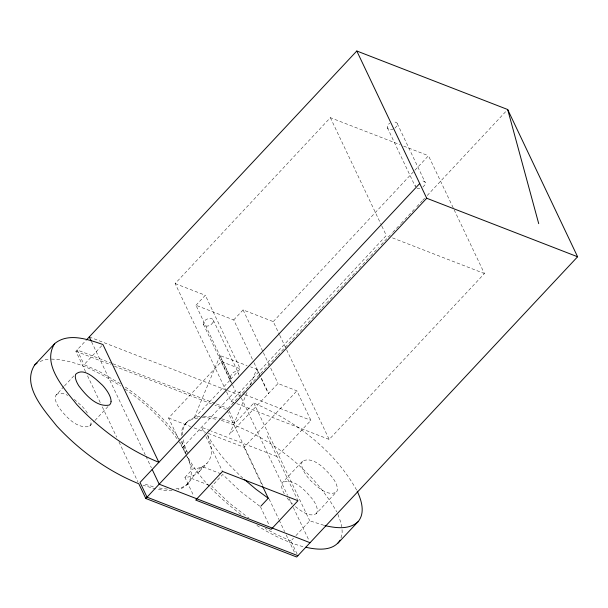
<?xml version="1.0" encoding="UTF-8"?>
<svg xmlns="http://www.w3.org/2000/svg" width="608" height="608" viewBox="0 0 608 608"><rect width="100%" height="100%" fill="white"/><g stroke="black" fill="none" stroke-linecap="round" stroke-linejoin="round"><path stroke-width="0.46" stroke-dasharray="3.04 2.28" d="M220.955 473.837L202.244 466.579C192.728 472.697 190.258 486.924 178.273 489.486M202.244 466.579C199.895 473.731 191.961 477.098 184.931 477.371L193.709 495.87M341.012 537.898L342.16 532.266L341.985 528.626M220.073 355.634L193.914 418.35L231.154 378.982L220.073 355.634L247.106 365.575M246.985 392.586L229.596 434.272L278.038 383.526L296.894 390.838L310.901 420.326L277.005 456.555L211.212 431.034M250.245 384.765L256.766 369.132L250.618 366.867M63.87 386.566L55.617 395.74A22.944 9.128 43.1 0 0 55.358 399.289L55.678 400.733A22.944 9.128 43.1 0 0 58.854 407.428C65.808 416.602 76.41 428.731 89.049 426.565A22.944 9.128 43.1 0 0 90.79 424.224L90.98 423.115A22.944 9.128 43.1 0 0 90.744 420.462M295.412 506.624C300.998 510.705 308.963 517.682 316.137 513.737L336.786 491.507A22.944 9.128 43.1 0 0 337.349 488.186L337.128 486.795A22.944 9.128 43.1 0 0 333.176 478.466C326.792 470.584 313.682 455.392 302.488 461.206L282.424 482.646L281.648 484.553A22.944 9.128 43.1 0 0 285.175 495.208M302.488 461.206L301.712 463.106A22.944 9.128 43.1 0 0 310.969 480.951C317.452 486.734 326.861 496.493 336.209 492.29M199.986 416.609C189.84 416.852 180.234 425.798 181.366 436.316M186.747 422.226C183.677 425.691 182.256 430.411 182.598 435.001M187.036 484.698C193.899 476.847 191.163 465.34 187.386 456.707M199.234 471.664C204.356 466.085 211.424 460.651 211.341 452.299C211.409 446.09 209.631 440.017 207.077 434.401M316.137 513.737L316.722 512.954A22.944 9.128 43.1 0 0 317.285 509.633L317.064 508.242A22.944 9.128 43.1 0 0 313.112 499.913C306.728 492.032 293.611 476.832 282.424 482.646M85.591 371.686L75.878 351.234L86.192 340.214M120.346 383.694L98.291 370.956L84.102 364.648L102.934 344.516M64.516 385.875L74.875 374.809M226.237 391.149L175.15 283.571L330.364 117.678L400.186 144.765M195.958 305.277L205.322 295.275L240.274 368.874L230.903 378.883L195.958 305.277L233.723 319.93L253.635 361.866M89.817 425.957L94.346 421.116M95 420.424L108.589 405.901M233.723 319.93L243.086 309.92L273.258 321.617L279.338 334.43M178.699 439.288L168.598 418.015L221.418 361.562L240.274 368.874M273.258 321.617L414.246 170.939M414.892 170.248L428.473 155.732L484.416 273.554L329.202 439.447L234.635 402.77M182.598 447.503L235.418 391.05L244.196 394.455M226.64 392L231.101 401.394L386.316 235.509L388.086 236.193M277.309 355.733L226.761 409.754L215.027 405.202M277.955 355.034L299.372 332.15M300.018 331.451L303.909 327.294M304.562 326.602L321.434 308.568M322.08 307.876L325.979 303.711M326.625 303.02L334.415 294.698M337.007 291.924L343.497 284.985M344.143 284.293L348.042 280.128M348.688 279.437L356.478 271.115M359.07 268.341L365.56 261.402M366.214 260.71L370.105 256.553M370.751 255.854L378.541 247.532M381.132 244.758L387.623 237.827M388.276 237.128L392.168 232.97M392.814 232.271L400.604 223.949M401.25 223.258L414.23 209.388M416.83 206.614L422.02 201.066M422.666 200.374L424.612 198.292M427.211 195.518L507.026 110.208M221.715 418.828L234.977 423.168L253.817 403.036C295.526 420.918 334.461 450.315 356.82 490.42M184.931 477.371L192.797 468.966C198.018 468.707 203.315 466.974 207.1 463.258M208.255 433.398L244.074 447.29L296.894 390.838M297.13 554.055L290.913 540.968L293.428 538.285M295.936 535.602L309.753 520.836L324.847 525.586M56.103 394.873C59.272 391.62 64.311 393.802 67.822 395.375M394.888 128.174L396.963 125.955A5.343 3.45 -25.4 0 0 396.69 122.702L394.349 121.79A5.343 3.45 -25.4 0 0 392.836 121.896M422.864 187.089L424.939 184.87A5.343 3.45 -25.4 0 0 424.665 181.617L422.324 180.713A5.343 3.45 -25.4 0 0 420.812 180.812M185.524 423.54C189.05 420.09 193.899 418.296 198.763 417.916M188.26 483.39C184.665 486.902 179.702 488.695 174.739 489.03M40.029 361.426L46.147 359.548L49.613 359.252M172.064 490.474L164.616 490.398L156.651 489.128M51.346 359.1C76.684 359.86 99.75 372.727 120.642 385.981M203.452 416.305L209.175 416.533L220.499 418.555M202.228 417.62L207.944 417.84L217.74 419.52M167.55 489.151L157.882 487.814M155.732 488.923L142.971 485.252M221.312 420.379C268.592 435.852 311.912 468.441 336.756 511.868M153.292 486.788L143.176 483.58M302.951 546.622C286.338 542.085 270.796 534.242 256.302 525.054M403.727 146.133L428.473 155.732M392.502 237.903L484.416 273.554M175.15 283.571L205.322 295.275M245.077 394.797L310.901 420.326M89.254 336.938L225.051 389.606M227.559 390.579L240.137 395.458M231.101 401.394L233.753 402.42M112.047 363.47L77.102 349.919L84.102 364.648M112.89 363.804L214.791 403.324M216.554 404.008L227.985 408.439M75.878 351.234L111.082 364.891M114.433 366.191L211.668 403.902M210.33 430.692L201.529 427.28L204.349 433.223M168.598 418.015L190.555 426.535M194.036 427.88L205.717 432.41M191.269 478.306L210.034 485.579M290.913 540.968L276.724 534.66L265.126 528.352M125.4 387.114C146.285 401.652 165.619 419.011 180.09 440.07M125.043 389.029C145.076 403.089 163.643 419.763 177.802 439.85M259.662 506.137L240.35 491.302L222.703 474.514L211.728 486.24L229.376 503.029L246.901 516.625M247.585 517.096L248.953 518.046M74.29 399.365L82.483 406.722A22.944 9.128 43.1 0 1 87.94 413.926M240.95 514.482C219.974 498.545 200.085 479.872 187.484 456.441M242.858 478.131C229.132 465.568 216.25 451.569 207.556 434.994M292.623 504.123L290.905 502.398A22.944 9.128 43.1 0 1 286.839 497.61M178.334 440.618L185.873 453.348M181.161 441.598L187.066 451.964M238.929 375.037L238.617 373.456L236.862 371.564C231.785 370.872 228.35 378.351 231.124 382.288M397.267 123.614L425.243 182.537M387.372 127.71L415.348 186.626A5.343 3.45 -25.4 0 1 416.548 183.099M330.364 117.678L381.452 225.264M381.854 226.115L386.316 235.509M279.741 335.282L286.231 348.939M286.634 349.798L329.202 439.447M243.086 309.92L262.998 351.857M263.408 352.716L269.093 364.694M270.72 368.121L278.038 383.526M254.045 362.718L259.73 374.703M261.356 378.123L268.675 393.528M256.766 369.132L268.272 393.376M253.817 403.036L309.753 520.836M213.332 320.203L238.617 373.456M267.201 435.921L297.57 499.86M241.3 397.913L287.523 495.262M289.081 498.53L291.802 504.26M293.352 507.528L309.282 541.074M221.418 361.562L232.218 384.309M232.621 385.153L235.418 391.05M203.437 324.292L230.409 381.094M229.163 410.917L234.977 423.168M227.149 410.567L262.884 485.83M269.101 498.925L278.814 519.376M279.201 520.19L284.635 531.643M286.193 534.918L294.736 552.915M244.074 447.29L261.782 484.568M260.406 506.654L269.184 525.145M205.96 436.62L222.498 471.443M180.257 442.571L185.736 454.108M186.132 454.936L192.797 468.966M91.588 341.848L145.19 454.738M145.966 456.372L151.407 467.826M87.529 375.774L100.35 402.77M102.296 406.866L116.668 437.129M118.993 442.039L138.031 482.129M337.896 514.36L340.989 522.865L341.787 526.908M187.5 452.785L185.296 447.632L182.841 438.345M186.276 454.123L184.072 448.947L181.655 439.85M393.437 128.942A5.343 3.45 -25.4 0 1 387.638 128.189A5.343 3.45 -25.4 0 1 389.766 123.166M419.816 188.336A5.343 3.45 -25.4 0 1 416.951 188.153M213.028 322.536L210.953 324.756A5.343 3.443 -25.4 0 1 206.386 326.093L204.022 325.212A5.343 3.443 -25.4 0 1 208.103 318.676A5.343 3.443 -25.4 0 1 213.028 322.536"/><path stroke-width="0.91" d="M54.705 343.573C41.321 364.306 64.6 389.044 76.737 404.48C99.659 429.164 127.574 449.631 158.87 462.316L102.934 344.516C88.031 339.439 68.476 332.318 54.705 343.573L34.641 365.02C21.257 385.753 44.528 410.491 56.673 425.919C79.587 450.612 107.502 471.071 138.806 483.763L145.798 498.484L296.681 557.004L577.6 256.766L507.68 109.516L356.797 50.996L86.579 339.796M305.695 547.238C317.087 549.822 332.979 551.562 340.168 540.102M337.919 543.218L357.983 521.778C365.484 513.046 361.517 500.468 357.223 491.196M419.725 183.525L140.038 482.448L147.03 497.177L297.905 555.697M145.798 498.484L426.717 198.246L577.6 256.766M261.014 506.008L268.272 498.248L262.588 486.278M34.641 365.02L37.103 363.022M357.983 521.778C349.076 529.963 335.654 528.033 324.847 525.586M310.057 542.708L159.174 484.188L152.182 469.467M268.272 498.248L255.945 489.22L244.196 479.317M356.797 50.996L426.717 198.246M89.254 336.938L91.2 341.027M507.68 109.516L538.718 223.668M111.044 401.668L110.854 402.777A22.944 9.128 43.1 0 1 109.113 405.118C96.474 407.284 85.872 395.154 78.918 385.981A22.944 9.128 43.1 0 1 75.742 379.293L75.422 377.842A22.944 9.128 43.1 0 1 75.681 374.292C83.957 366.533 96.467 379.825 102.547 385.274A22.944 9.128 43.1 0 1 111.044 401.668M222.498 471.443L195.708 500.072L271.183 529.348L297.973 500.711L222.498 471.443"/></g></svg>
